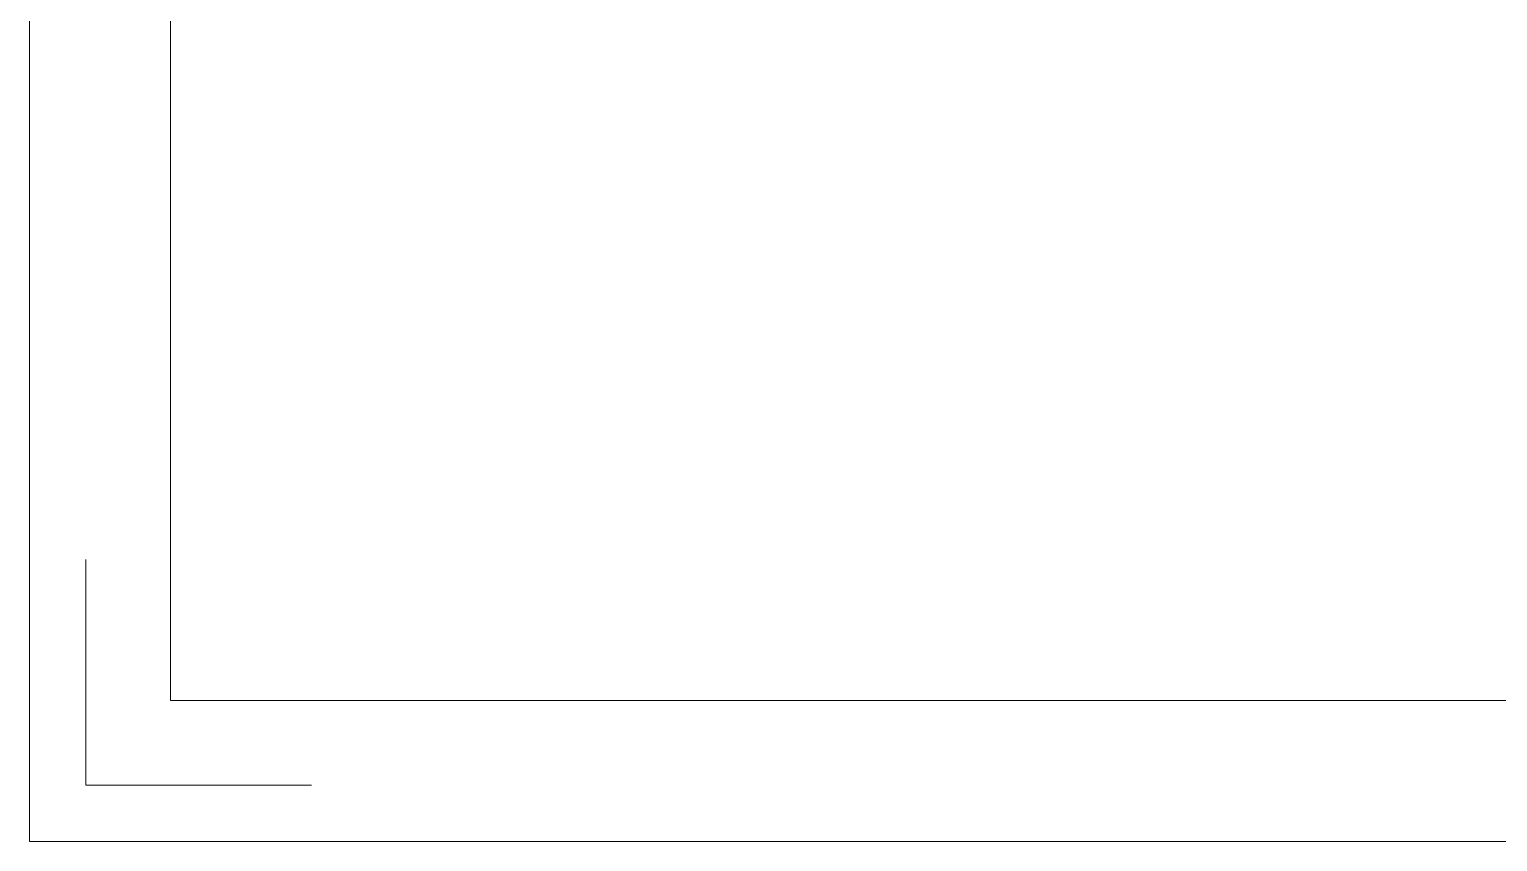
# Model space of a CAD drawing. Header units: millimetres. Extents: x 285 to 1847, y 467 to 1572.
# Drawn here: x 285 to 832, y 467 to 770 of the extents above; entities that cross this region are included whole.
import ezdxf

# ---------------------------------------------------------------- set-up
doc = ezdxf.new("R2010")
doc.units = ezdxf.units.MM
doc.header["$LTSCALE"] = 16.334999
doc.linetypes.add('点画线', pattern=[18, 12, -2, 2, -2])
doc.layers.get('0').update_dxf_attribs({"lineweight": 18})
doc.layers.add('中心线层', color=1, linetype='点画线', lineweight=18)

# ---------------------------------------------------------------- blocks, each defined once
blk = doc.blocks.new('021')
at = {"color": 7, "linetype": 'Continuous'}
for p, q in [((-1348.74, -436.26), (-1348.74, 944.35)), ((-1282.99, -370.51), (-1282.99, 878.61)), ((-1322.44, -409.96), (-1322.44, -304.77)), ((-1282.99, -370.51), (538.09, -370.51)), ((-1322.44, -409.96), (-1217.25, -409.96)), ((-1348.74, -436.26), (603.83, -436.26))]:
    blk.add_line(p, q, dxfattribs=at)

msp = doc.modelspace()

# ---------------------------------------------------------------- block references
at = {"layer": '中心线层', "linetype": '点画线', "xscale": 0.8, "yscale": 0.8, "zscale": 0.8}
msp.add_blockref('021', (1364.02, 816.28), dxfattribs=at)

doc.saveas('drawing.dxf')
